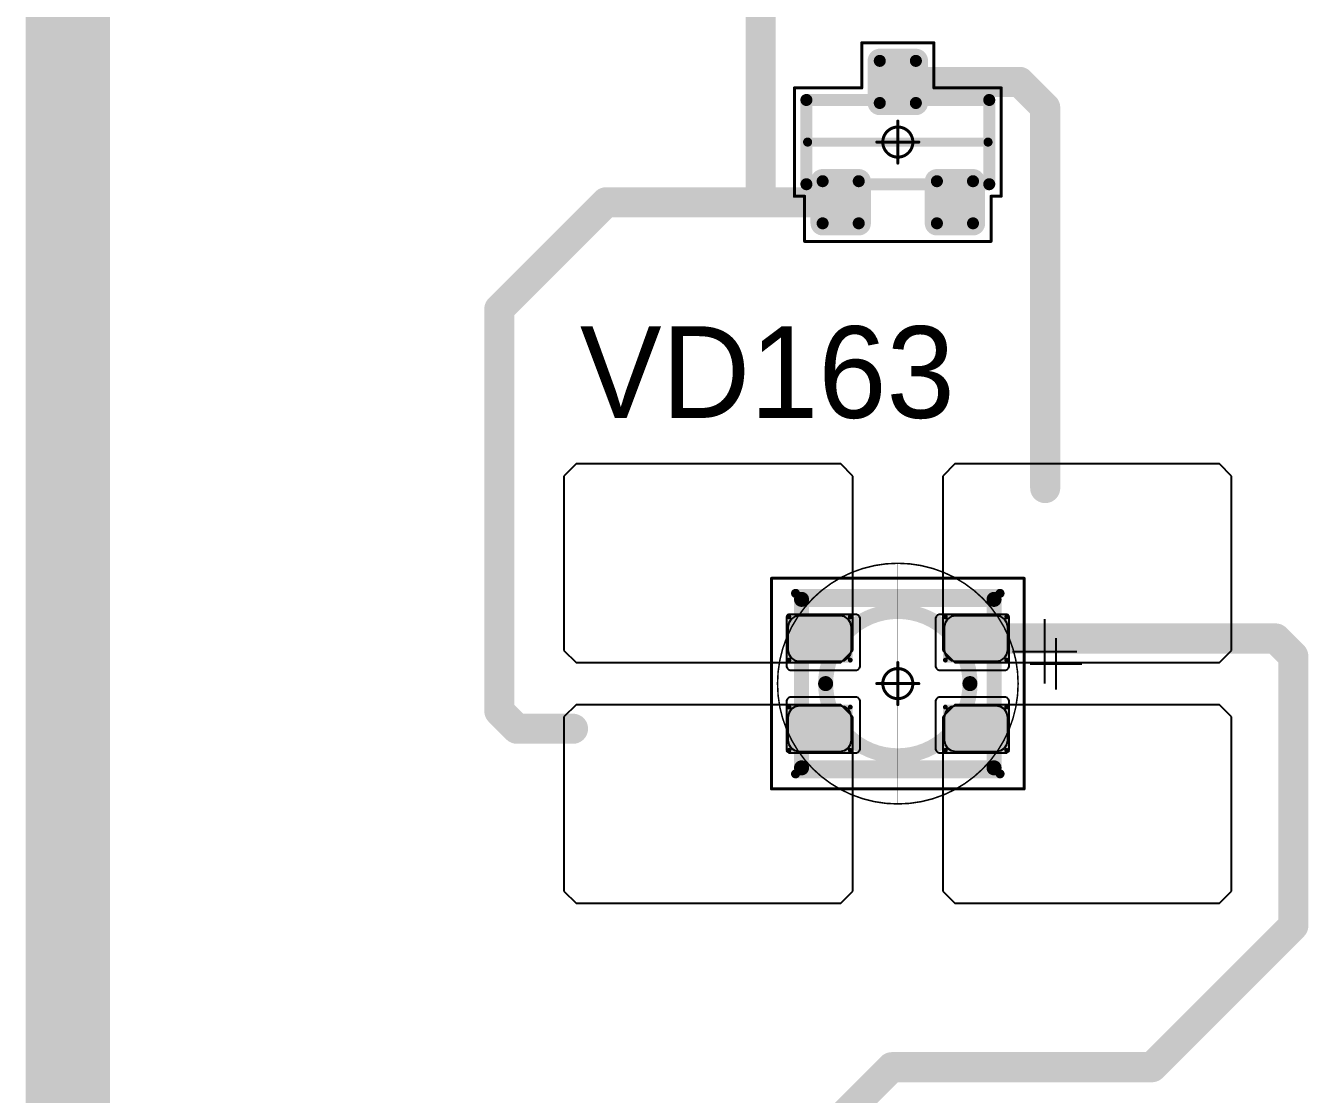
# Model space of a CAD drawing. Header units: millimetres. Extents: x 0 to 400, y 0 to 511.
# Drawn here: x 325.5 to 346.83, y 214.67 to 232.44 of the extents above; entities that cross this region are included whole.
import ezdxf

# ---------------------------------------------------------------- set-up
doc = ezdxf.new("R2010")
doc.units = ezdxf.units.MM
for name, color, linetype in [('Mechanical13', 56, 'Continuous'), ('Mechanical15', 56, 'Continuous'), ('Mechanical2', 216, 'Continuous'), ('TopLayer', 1, 'Continuous'), ('TopOverlay', 2, 'Continuous'), ('TopPaste', 8, 'Continuous'), ('TopSolder', 216, 'Continuous')]:
    doc.layers.add(name, color=color, linetype=linetype)

# ---------------------------------------------------------------- blocks, each defined once
blk = doc.blocks.new('SOT23_434')
at = {"layer": 'Mechanical13', "const_width": 0.2}
for points in [[(-0.7, 1.52), (0.7, 1.52)], [(-0.7, 1.52), (-0.7, -1.52)], [(0.7, 1.52), (0.7, -1.52)], [(-0.7, -1.52), (0.7, -1.52)]]:
    blk.add_lwpolyline(points, dxfattribs=at)
at = {"layer": 'Mechanical13', "const_width": 0.1}
for points in [[(-0.75, 1.52, 1), (-0.65, 1.52, 1)], [(-0.75, 1.52, 1), (-0.65, 1.52, 1)], [(0.65, 1.52, 1), (0.75, 1.52, 1)], [(0.65, 1.52, 1), (0.75, 1.52, 1)], [(-0.75, -1.52, 1), (-0.65, -1.52, 1)], [(-0.75, -1.52, 1), (-0.65, -1.52, 1)], [(0.65, -1.52, 1), (0.75, -1.52, 1)], [(0.65, -1.52, 1), (0.75, -1.52, 1)]]:
    blk.add_lwpolyline(points, format="xyb", close=True, dxfattribs=at)
at = {"layer": 'Mechanical15', "const_width": 0.05}
for points in [[(-0.9, 1.72), (-0.9, 1.55)], [(-0.9, 1.72), (0.9, 1.72)], [(0.9, 1.72), (0.9, 0.6)], [(-1.65, 1.55), (-1.65, -1.55)], [(-1.65, 1.55), (-0.9, 1.55)], [(0.9, 0.6), (1.65, 0.6)], [(1.65, 0.6), (1.65, -0.6)], [(0, 0.35), (0, -0.35)], [(-0.35, 0), (0.35, 0)], [(0.9, -0.6), (1.65, -0.6)], [(0.9, -0.6), (0.9, -1.72)], [(-1.65, -1.55), (-0.9, -1.55)], [(-0.9, -1.55), (-0.9, -1.72)], [(-0.9, -1.72), (0.9, -1.72)]]:
    blk.add_lwpolyline(points, dxfattribs=at)
at = {"layer": 'Mechanical15'}
for points, const_width in [([(-0.913, 1.72, 1), (-0.888, 1.72, 1)], 0.025), ([(-0.913, 1.72, 1), (-0.888, 1.72, 1)], 0.025), ([(0.888, 1.72, 1), (0.913, 1.72, 1)], 0.025), ([(0.888, 1.72, 1), (0.913, 1.72, 1)], 0.025), ([(-1.662, 1.55, 1), (-1.637, 1.55, 1)], 0.025), ([(-1.662, 1.55, 1), (-1.637, 1.55, 1)], 0.025), ([(-0.913, 1.55, 1), (-0.888, 1.55, 1)], 0.025), ([(-0.913, 1.55, 1), (-0.888, 1.55, 1)], 0.025), ([(0.888, 0.6, 1), (0.913, 0.6, 1)], 0.025), ([(0.888, 0.6, 1), (0.913, 0.6, 1)], 0.025), ([(1.637, 0.6, 1), (1.662, 0.6, 1)], 0.025), ([(1.637, 0.6, 1), (1.662, 0.6, 1)], 0.025), ([(0.25, 0, 1), (-0.25, 0, 1)], 0.05), ([(-0.012, 0.35, 1), (0.012, 0.35, 1)], 0.025), ([(-0.362, 0, 1), (-0.337, 0, 1)], 0.025), ([(-0.262, 0, 1), (-0.238, 0, 1)], 0.025), ([(0.238, 0, 1), (0.262, 0, 1)], 0.025), ([(0.337, 0, 1), (0.362, 0, 1)], 0.025), ([(-0.012, -0.35, 1), (0.012, -0.35, 1)], 0.025), ([(0.888, -0.6, 1), (0.913, -0.6, 1)], 0.025), ([(0.888, -0.6, 1), (0.913, -0.6, 1)], 0.025), ([(1.637, -0.6, 1), (1.662, -0.6, 1)], 0.025), ([(1.637, -0.6, 1), (1.662, -0.6, 1)], 0.025), ([(-1.662, -1.55, 1), (-1.637, -1.55, 1)], 0.025), ([(-1.662, -1.55, 1), (-1.637, -1.55, 1)], 0.025), ([(-0.913, -1.55, 1), (-0.888, -1.55, 1)], 0.025), ([(-0.913, -1.55, 1), (-0.888, -1.55, 1)], 0.025), ([(-0.913, -1.72, 1), (-0.888, -1.72, 1)], 0.025), ([(-0.913, -1.72, 1), (-0.888, -1.72, 1)], 0.025), ([(0.888, -1.72, 1), (0.913, -1.72, 1)], 0.025), ([(0.888, -1.72, 1), (0.913, -1.72, 1)], 0.025)]:
    blk.add_lwpolyline(points, format="xyb", close=True, dxfattribs=dict(at, const_width=const_width))
at = {"layer": 'TopLayer', "const_width": 0.1}
for points in [[(-1.4, 1.25, 1), (-1.3, 1.25, 1)], [(-0.7, 1.25, 1), (-0.6, 1.25, 1)], [(-1.4, 0.65, 1), (-1.3, 0.65, 1)], [(-0.7, 0.65, 1), (-0.6, 0.65, 1)], [(0.6, 0.3, 1), (0.7, 0.3, 1)], [(1.3, 0.3, 1), (1.4, 0.3, 1)], [(0.6, -0.3, 1), (0.7, -0.3, 1)], [(1.3, -0.3, 1), (1.4, -0.3, 1)], [(-1.4, -0.65, 1), (-1.3, -0.65, 1)], [(-0.7, -0.65, 1), (-0.6, -0.65, 1)], [(-1.4, -1.25, 1), (-1.3, -1.25, 1)], [(-0.7, -1.25, 1), (-0.6, -1.25, 1)]]:
    blk.add_lwpolyline(points, format="xyb", close=True, dxfattribs=at)
at = {"layer": 'TopLayer'}
for points in [[(-1.35, 1.35), (-1.35, 0.55), (-0.65, 1.35), (-0.65, 0.55)], [(-1.45, 1.25), (-1.45, 0.65), (-0.55, 1.25), (-0.55, 0.65)], [(0.55, 0.3), (0.55, -0.3), (1.45, 0.3), (1.45, -0.3)], [(0.65, 0.4), (0.65, -0.4), (1.35, 0.4), (1.35, -0.4)], [(-1.35, -0.55), (-1.35, -1.35), (-0.65, -0.55), (-0.65, -1.35)], [(-1.45, -0.65), (-1.45, -1.25), (-0.55, -0.65), (-0.55, -1.25)]]:
    blk.add_solid(points, dxfattribs=at)
at = {"layer": 'TopOverlay', "const_width": 0.15}
blk.add_lwpolyline([(0, 1.5), (0, -1.5)], dxfattribs=at)
at = {"layer": 'TopOverlay', "const_width": 0.075}
for points in [[(-0.038, 1.5, 1), (0.038, 1.5, 1)], [(-0.038, -1.5, 1), (0.038, -1.5, 1)]]:
    blk.add_lwpolyline(points, format="xyb", close=True, dxfattribs=at)
at = {"layer": 'TopPaste', "const_width": 0.075}
for points in [[(-1.387, 1.25, 1), (-1.313, 1.25, 1)], [(-0.687, 1.25, 1), (-0.613, 1.25, 1)], [(-1.387, 0.65, 1), (-1.313, 0.65, 1)], [(-0.687, 0.65, 1), (-0.613, 0.65, 1)], [(0.613, 0.3, 1), (0.687, 0.3, 1)], [(1.313, 0.3, 1), (1.387, 0.3, 1)], [(0.613, -0.3, 1), (0.687, -0.3, 1)], [(1.313, -0.3, 1), (1.387, -0.3, 1)], [(-1.387, -0.65, 1), (-1.313, -0.65, 1)], [(-0.687, -0.65, 1), (-0.613, -0.65, 1)], [(-1.387, -1.25, 1), (-1.313, -1.25, 1)], [(-0.687, -1.25, 1), (-0.613, -1.25, 1)]]:
    blk.add_lwpolyline(points, format="xyb", close=True, dxfattribs=at)
at = {"layer": 'TopPaste'}
for points in [[(-1.35, 1.325), (-1.35, 0.575), (-0.65, 1.325), (-0.65, 0.575)], [(-1.425, 1.25), (-1.425, 0.65), (-0.575, 1.25), (-0.575, 0.65)], [(0.575, 0.3), (0.575, -0.3), (1.425, 0.3), (1.425, -0.3)], [(0.65, 0.375), (0.65, -0.375), (1.35, 0.375), (1.35, -0.375)], [(-1.35, -0.575), (-1.35, -1.325), (-0.65, -0.575), (-0.65, -1.325)], [(-1.425, -0.65), (-1.425, -1.25), (-0.575, -0.65), (-0.575, -1.25)]]:
    blk.add_solid(points, dxfattribs=at)
at = {"layer": 'TopSolder', "const_width": 0.202}
for points in [[(-1.451, 1.25, 1), (-1.249, 1.25, 1)], [(-0.751, 1.25, 1), (-0.549, 1.25, 1)], [(-1.451, 0.65, 1), (-1.249, 0.65, 1)], [(-0.751, 0.65, 1), (-0.549, 0.65, 1)], [(0.549, 0.3, 1), (0.751, 0.3, 1)], [(1.249, 0.3, 1), (1.451, 0.3, 1)], [(0.549, -0.3, 1), (0.751, -0.3, 1)], [(1.249, -0.3, 1), (1.451, -0.3, 1)], [(-1.451, -0.65, 1), (-1.249, -0.65, 1)], [(-0.751, -0.65, 1), (-0.549, -0.65, 1)], [(-1.451, -1.25, 1), (-1.249, -1.25, 1)], [(-0.751, -1.25, 1), (-0.549, -1.25, 1)]]:
    blk.add_lwpolyline(points, format="xyb", close=True, dxfattribs=at)
at = {"layer": 'TopSolder'}
for points in [[(-1.35, 1.452), (-1.35, 0.448), (-0.65, 1.452), (-0.65, 0.448)], [(-1.552, 1.25), (-1.552, 0.65), (-0.448, 1.25), (-0.448, 0.65)], [(0.65, 0.502), (0.65, -0.502), (1.35, 0.502), (1.35, -0.502)], [(0.448, 0.3), (0.448, -0.3), (1.552, 0.3), (1.552, -0.3)], [(-1.35, -0.448), (-1.35, -1.452), (-0.65, -0.448), (-0.65, -1.452)], [(-1.552, -0.65), (-1.552, -1.25), (-0.448, -0.65), (-0.448, -1.25)]]:
    blk.add_solid(points, dxfattribs=at)
blk = doc.blocks.new('E65F_638')
at = {"layer": 'Mechanical13'}
for p, q in [((2.441, 1.071), (2.441, 0)), ((1.905, 0.536), (2.976, 0.536))]:
    blk.add_line(p, q, dxfattribs=at)
at = {"layer": 'Mechanical13', "const_width": 0.25}
for points in [[(-1.6, -1.4), (-1.6, 1.4)], [(-1.6, 1.4), (1.6, 1.4)], [(1.6, -1.4), (1.6, 1.4)], [(-1.6, -1.4), (1.6, -1.4)]]:
    blk.add_lwpolyline(points, dxfattribs=at)
at = {"layer": 'Mechanical13'}
for points, const_width in [([(-1.663, 1.4, 1), (-1.538, 1.4, 1)], 0.125), ([(-1.663, 1.4, 1), (-1.538, 1.4, 1)], 0.125), ([(1.537, 1.4, 1), (1.662, 1.4, 1)], 0.125), ([(1.537, 1.4, 1), (1.662, 1.4, 1)], 0.125), ([(1.2, 0, 1), (-1.2, 0, 1)], 0.25), ([(-1.263, 0, 1), (-1.138, 0, 1)], 0.125), ([(1.137, 0, 1), (1.262, 0, 1)], 0.125), ([(-1.663, -1.4, 1), (-1.538, -1.4, 1)], 0.125), ([(-1.663, -1.4, 1), (-1.538, -1.4, 1)], 0.125), ([(1.537, -1.4, 1), (1.662, -1.4, 1)], 0.125), ([(1.537, -1.4, 1), (1.662, -1.4, 1)], 0.125)]:
    blk.add_lwpolyline(points, format="xyb", close=True, dxfattribs=dict(at, const_width=const_width))
at = {"layer": 'Mechanical15', "const_width": 0.05}
for points in [[(-2.1, 1.75), (2.1, 1.75)], [(-2.1, -1.75), (-2.1, 1.75)], [(2.1, -1.75), (2.1, 1.75)], [(0, -0.35), (0, 0.35)], [(0, -0.35), (0, 0.35)], [(-0.35, 0), (0.35, 0)], [(-0.35, 0), (0.35, 0)], [(-2.1, -1.75), (2.1, -1.75)]]:
    blk.add_lwpolyline(points, dxfattribs=at)
at = {"layer": 'Mechanical15'}
for points, const_width in [([(-2.113, 1.75, 1), (-2.088, 1.75, 1)], 0.025), ([(-2.113, 1.75, 1), (-2.088, 1.75, 1)], 0.025), ([(2.087, 1.75, 1), (2.112, 1.75, 1)], 0.025), ([(2.087, 1.75, 1), (2.112, 1.75, 1)], 0.025), ([(0.25, 0, 1), (-0.25, 0, 1)], 0.05), ([(0.25, 0, 1), (-0.25, 0, 1)], 0.05), ([(-0.013, 0.35, 1), (0.012, 0.35, 1)], 0.025), ([(-0.013, 0.35, 1), (0.012, 0.35, 1)], 0.025), ([(-0.363, 0, 1), (-0.338, 0, 1)], 0.025), ([(-0.363, 0, 1), (-0.338, 0, 1)], 0.025), ([(-0.263, 0, 1), (-0.238, 0, 1)], 0.025), ([(-0.263, 0, 1), (-0.238, 0, 1)], 0.025), ([(0.237, 0, 1), (0.262, 0, 1)], 0.025), ([(0.237, 0, 1), (0.262, 0, 1)], 0.025), ([(0.337, 0, 1), (0.362, 0, 1)], 0.025), ([(0.337, 0, 1), (0.362, 0, 1)], 0.025), ([(-0.013, -0.35, 1), (0.012, -0.35, 1)], 0.025), ([(-0.013, -0.35, 1), (0.012, -0.35, 1)], 0.025), ([(-2.113, -1.75, 1), (-2.088, -1.75, 1)], 0.025), ([(-2.113, -1.75, 1), (-2.088, -1.75, 1)], 0.025), ([(2.087, -1.75, 1), (2.112, -1.75, 1)], 0.025), ([(2.087, -1.75, 1), (2.112, -1.75, 1)], 0.025)]:
    blk.add_lwpolyline(points, format="xyb", close=True, dxfattribs=dict(at, const_width=const_width))
at = {"layer": 'TopLayer'}
for p, q in [((-5.35, 3.65), (-5.55, 3.45)), ((-0.95, 3.65), (-5.35, 3.65)), ((-5.35, 3.65), (-5.35, 3.65)), ((-0.75, 3.45), (-0.95, 3.65)), ((0.95, 3.65), (0.75, 3.45)), ((5.35, 3.65), (0.95, 3.65)), ((0.95, 3.65), (0.95, 3.65)), ((5.55, 3.45), (5.35, 3.65)), ((-5.55, 3.45), (-5.55, 3.45)), ((-5.55, 3.45), (-5.55, 0.55)), ((-0.75, 0.55), (-0.75, 3.45)), ((0.75, 3.45), (0.75, 3.45)), ((0.75, 3.45), (0.75, 0.55)), ((5.55, 0.55), (5.55, 3.45)), ((-5.55, 0.55), (-5.35, 0.35)), ((-0.95, 0.35), (-0.75, 0.55)), ((0.75, 0.55), (0.95, 0.35)), ((5.35, 0.35), (5.55, 0.55)), ((-5.35, 0.35), (-0.95, 0.35)), ((0.95, 0.35), (5.35, 0.35)), ((-5.35, -0.35), (-5.55, -0.55)), ((-0.95, -0.35), (-5.35, -0.35)), ((-5.35, -0.35), (-5.35, -0.35)), ((-0.75, -0.55), (-0.95, -0.35)), ((0.95, -0.35), (0.75, -0.55)), ((5.35, -0.35), (0.95, -0.35)), ((0.95, -0.35), (0.95, -0.35)), ((5.55, -0.55), (5.35, -0.35)), ((-5.55, -0.55), (-5.55, -0.55)), ((-5.55, -0.55), (-5.55, -3.45)), ((-0.75, -3.45), (-0.75, -0.55)), ((0.75, -0.55), (0.75, -0.55)), ((0.75, -0.55), (0.75, -3.45)), ((5.55, -3.45), (5.55, -0.55)), ((-5.55, -3.45), (-5.35, -3.65)), ((-0.95, -3.65), (-0.75, -3.45)), ((0.75, -3.45), (0.95, -3.65)), ((5.35, -3.65), (5.55, -3.45)), ((-5.35, -3.65), (-0.95, -3.65)), ((0.95, -3.65), (5.35, -3.65))]:
    blk.add_line(p, q, dxfattribs=at)
at = {"layer": 'TopLayer', "const_width": 0.04}
for points in [[(-1.83, 1.11, 1), (-1.79, 1.11, 1)], [(-0.81, 1.11, 1), (-0.77, 1.11, 1)], [(0.77, 1.11, 1), (0.81, 1.11, 1)], [(1.79, 1.11, 1), (1.83, 1.11, 1)], [(-1.83, 0.39, 1), (-1.79, 0.39, 1)], [(-0.81, 0.39, 1), (-0.77, 0.39, 1)], [(0.77, 0.39, 1), (0.81, 0.39, 1)], [(1.79, 0.39, 1), (1.83, 0.39, 1)], [(-1.83, -0.39, 1), (-1.79, -0.39, 1)], [(-0.81, -0.39, 1), (-0.77, -0.39, 1)], [(0.77, -0.39, 1), (0.81, -0.39, 1)], [(1.79, -0.39, 1), (1.83, -0.39, 1)], [(-1.83, -1.11, 1), (-1.79, -1.11, 1)], [(-0.81, -1.11, 1), (-0.77, -1.11, 1)], [(0.77, -1.11, 1), (0.81, -1.11, 1)], [(1.79, -1.11, 1), (1.83, -1.11, 1)]]:
    blk.add_lwpolyline(points, format="xyb", close=True, dxfattribs=at)
at = {"layer": 'TopLayer'}
for points in [[(-1.85, 1.11), (-1.85, 0.39), (-0.75, 1.11), (-0.75, 0.39)], [(-1.81, 1.15), (-1.81, 0.35), (-0.79, 1.15), (-0.79, 0.35)], [(0.75, 1.11), (0.75, 0.39), (1.85, 1.11), (1.85, 0.39)], [(0.79, 1.15), (0.79, 0.35), (1.81, 1.15), (1.81, 0.35)], [(-1.85, -0.39), (-1.85, -1.11), (-0.75, -0.39), (-0.75, -1.11)], [(-1.81, -0.35), (-1.81, -1.15), (-0.79, -0.35), (-0.79, -1.15)], [(0.75, -0.39), (0.75, -1.11), (1.85, -0.39), (1.85, -1.11)], [(0.79, -0.35), (0.79, -1.15), (1.81, -0.35), (1.81, -1.15)]]:
    blk.add_solid(points, dxfattribs=at)
at = {"layer": 'TopOverlay'}
for p, q in [((2.628, 0.757), (2.628, -0.1)), ((2.2, 0.328), (3.057, 0.328))]:
    blk.add_line(p, q, dxfattribs=at)
at = {"layer": 'TopOverlay', "const_width": 0.15}
for points in [[(-1.7, 1.5), (1.7, 1.5)], [(-1.7, -1.5), (1.7, -1.5)]]:
    blk.add_lwpolyline(points, dxfattribs=at)
at = {"layer": 'TopOverlay', "const_width": 0.075}
for points in [[(-1.738, 1.5, 1), (-1.663, 1.5, 1)], [(1.662, 1.5, 1), (1.737, 1.5, 1)], [(-1.738, -1.5, 1), (-1.663, -1.5, 1)], [(1.662, -1.5, 1), (1.737, -1.5, 1)]]:
    blk.add_lwpolyline(points, format="xyb", close=True, dxfattribs=at)
at = {"layer": 'TopPaste'}
for p, q in [((-1.773, 1.073), (-1.814, 1.011)), ((-1.711, 1.114), (-1.773, 1.073)), ((-1.638, 1.129), (-1.711, 1.114)), ((-0.963, 1.129), (-1.638, 1.129)), ((-0.889, 1.114), (-0.963, 1.129)), ((-0.827, 1.073), (-0.889, 1.114)), ((-0.786, 1.011), (-0.827, 1.073)), ((0.827, 1.073), (0.786, 1.011)), ((0.889, 1.114), (0.827, 1.073)), ((0.962, 1.129), (0.889, 1.114)), ((1.637, 1.129), (0.962, 1.129)), ((1.711, 1.114), (1.637, 1.129)), ((1.773, 1.073), (1.711, 1.114)), ((1.814, 1.011), (1.773, 1.073)), ((-1.814, 1.011), (-1.829, 0.938)), ((-1.829, 0.938), (-1.829, 0.563)), ((-0.771, 0.938), (-0.786, 1.011)), ((-0.771, 0.563), (-0.771, 0.938)), ((0.786, 1.011), (0.771, 0.938)), ((0.771, 0.938), (0.771, 0.563)), ((1.829, 0.938), (1.814, 1.011)), ((1.829, 0.563), (1.829, 0.938)), ((-1.829, 0.563), (-1.814, 0.489)), ((-1.814, 0.489), (-1.773, 0.427)), ((-1.773, 0.427), (-1.711, 0.386)), ((-0.889, 0.386), (-0.827, 0.427)), ((-0.827, 0.427), (-0.786, 0.489)), ((-0.786, 0.489), (-0.771, 0.563)), ((0.771, 0.563), (0.786, 0.489)), ((0.786, 0.489), (0.827, 0.427)), ((0.827, 0.427), (0.889, 0.386)), ((1.711, 0.386), (1.773, 0.427)), ((1.773, 0.427), (1.814, 0.489)), ((1.814, 0.489), (1.829, 0.563)), ((-1.711, 0.386), (-1.638, 0.371)), ((-1.638, 0.371), (-0.963, 0.371)), ((-0.963, 0.371), (-0.889, 0.386)), ((0.889, 0.386), (0.962, 0.371)), ((0.962, 0.371), (1.637, 0.371)), ((1.637, 0.371), (1.711, 0.386)), ((-1.711, -0.386), (-1.773, -0.427)), ((-1.638, -0.371), (-1.711, -0.386)), ((-0.963, -0.371), (-1.638, -0.371)), ((-0.889, -0.386), (-0.963, -0.371)), ((-0.827, -0.427), (-0.889, -0.386)), ((0.889, -0.386), (0.827, -0.427)), ((0.962, -0.371), (0.889, -0.386)), ((1.637, -0.371), (0.962, -0.371)), ((1.711, -0.386), (1.637, -0.371)), ((1.773, -0.427), (1.711, -0.386)), ((-1.814, -0.489), (-1.829, -0.563)), ((-1.829, -0.563), (-1.829, -0.938)), ((-1.773, -0.427), (-1.814, -0.489)), ((-0.786, -0.489), (-0.827, -0.427)), ((-0.771, -0.563), (-0.786, -0.489)), ((-0.771, -0.938), (-0.771, -0.563)), ((0.786, -0.489), (0.771, -0.563)), ((0.771, -0.563), (0.771, -0.938)), ((0.827, -0.427), (0.786, -0.489)), ((1.814, -0.489), (1.773, -0.427)), ((1.829, -0.563), (1.814, -0.489)), ((1.829, -0.938), (1.829, -0.563)), ((-1.829, -0.938), (-1.814, -1.011)), ((-1.814, -1.011), (-1.773, -1.073)), ((-0.827, -1.073), (-0.786, -1.011)), ((-0.786, -1.011), (-0.771, -0.938)), ((0.771, -0.938), (0.786, -1.011)), ((0.786, -1.011), (0.827, -1.073)), ((1.773, -1.073), (1.814, -1.011)), ((1.814, -1.011), (1.829, -0.938)), ((-1.773, -1.073), (-1.711, -1.114)), ((-1.711, -1.114), (-1.638, -1.129)), ((-1.638, -1.129), (-0.963, -1.129)), ((-0.963, -1.129), (-0.889, -1.114)), ((-0.889, -1.114), (-0.827, -1.073)), ((0.827, -1.073), (0.889, -1.114)), ((0.889, -1.114), (0.962, -1.129)), ((0.962, -1.129), (1.637, -1.129)), ((1.637, -1.129), (1.711, -1.114)), ((1.711, -1.114), (1.773, -1.073))]:
    blk.add_line(p, q, dxfattribs=at)
at = {"layer": 'TopSolder'}
for p, q in [((-1.842, 1.129), (-1.85, 1.111)), ((-1.85, 1.111), (-1.85, 1.101)), ((-1.85, 1.101), (-1.85, 1.101)), ((-1.85, 1.101), (-1.85, 0.301)), ((-1.828, 1.143), (-1.842, 1.129)), ((-1.81, 1.151), (-1.828, 1.143)), ((-1.8, 1.151), (-1.81, 1.151)), ((-0.7, 1.151), (-1.8, 1.151)), ((-0.685, 1.151), (-0.7, 1.151)), ((-0.7, 1.151), (-0.7, 1.151)), ((-0.658, 1.139), (-0.685, 1.151)), ((-0.636, 1.118), (-0.658, 1.139)), ((-0.625, 1.09), (-0.636, 1.118)), ((-0.625, 1.076), (-0.625, 1.09)), ((-0.625, 0.301), (-0.625, 1.076)), ((0.636, 1.118), (0.625, 1.09)), ((0.625, 1.09), (0.625, 1.076)), ((0.625, 1.076), (0.625, 1.076)), ((0.625, 1.076), (0.625, 0.301)), ((0.657, 1.139), (0.636, 1.118)), ((0.685, 1.151), (0.657, 1.139)), ((0.7, 1.151), (0.685, 1.151)), ((1.8, 1.151), (0.7, 1.151)), ((1.81, 1.151), (1.8, 1.151)), ((1.8, 1.151), (1.8, 1.151)), ((1.828, 1.143), (1.81, 1.151)), ((1.842, 1.129), (1.828, 1.143)), ((1.85, 1.111), (1.842, 1.129)), ((1.85, 1.101), (1.85, 1.111)), ((1.85, 0.301), (1.85, 1.101)), ((-1.85, 0.301), (-1.85, 0.286)), ((-1.85, 0.286), (-1.839, 0.258)), ((-1.839, 0.258), (-1.818, 0.237)), ((-1.818, 0.237), (-1.79, 0.226)), ((-1.79, 0.226), (-1.775, 0.226)), ((-1.775, 0.226), (-1.775, 0.226)), ((-1.775, 0.226), (-0.7, 0.226)), ((-0.7, 0.226), (-0.685, 0.226)), ((-0.685, 0.226), (-0.658, 0.237)), ((-0.658, 0.237), (-0.636, 0.258)), ((-0.636, 0.258), (-0.625, 0.286)), ((-0.625, 0.286), (-0.625, 0.301)), ((-0.625, 0.301), (-0.625, 0.301)), ((0.625, 0.301), (0.625, 0.286)), ((0.625, 0.286), (0.636, 0.258)), ((0.636, 0.258), (0.657, 0.237)), ((0.657, 0.237), (0.685, 0.226)), ((0.685, 0.226), (0.7, 0.226)), ((0.7, 0.226), (0.7, 0.226)), ((0.7, 0.226), (1.775, 0.226)), ((1.775, 0.226), (1.79, 0.226)), ((1.79, 0.226), (1.817, 0.237)), ((1.817, 0.237), (1.839, 0.258)), ((1.839, 0.258), (1.85, 0.286)), ((1.85, 0.286), (1.85, 0.301)), ((1.85, 0.301), (1.85, 0.301)), ((-1.839, -0.257), (-1.85, -0.285)), ((-1.85, -0.285), (-1.85, -0.299)), ((-1.85, -0.299), (-1.85, -0.299)), ((-1.85, -0.299), (-1.85, -1.099)), ((-1.818, -0.236), (-1.839, -0.257)), ((-1.79, -0.224), (-1.818, -0.236)), ((-1.775, -0.224), (-1.79, -0.224)), ((-0.7, -0.224), (-1.775, -0.224)), ((-0.685, -0.224), (-0.7, -0.224)), ((-0.7, -0.224), (-0.7, -0.224)), ((-0.658, -0.236), (-0.685, -0.224)), ((-0.636, -0.257), (-0.658, -0.236)), ((-0.625, -0.285), (-0.636, -0.257)), ((-0.625, -0.299), (-0.625, -0.285)), ((-0.625, -1.074), (-0.625, -0.299)), ((0.636, -0.257), (0.625, -0.285)), ((0.625, -0.285), (0.625, -0.299)), ((0.625, -0.299), (0.625, -0.299)), ((0.625, -0.299), (0.625, -1.074)), ((0.657, -0.236), (0.636, -0.257)), ((0.685, -0.224), (0.657, -0.236)), ((0.7, -0.224), (0.685, -0.224)), ((1.775, -0.224), (0.7, -0.224)), ((1.79, -0.224), (1.775, -0.224)), ((1.775, -0.224), (1.775, -0.224)), ((1.817, -0.236), (1.79, -0.224)), ((1.839, -0.257), (1.817, -0.236)), ((1.85, -0.285), (1.839, -0.257)), ((1.85, -0.299), (1.85, -0.285)), ((1.85, -1.099), (1.85, -0.299)), ((-1.85, -1.099), (-1.85, -1.109)), ((-1.85, -1.109), (-1.842, -1.128)), ((-1.842, -1.128), (-1.828, -1.142)), ((-1.828, -1.142), (-1.81, -1.149)), ((-1.81, -1.149), (-1.8, -1.149)), ((-1.8, -1.149), (-0.7, -1.149)), ((-1.8, -1.149), (-1.8, -1.149)), ((-0.7, -1.149), (-0.685, -1.149)), ((-0.685, -1.149), (-0.658, -1.138)), ((-0.658, -1.138), (-0.636, -1.117)), ((-0.636, -1.117), (-0.625, -1.089)), ((-0.625, -1.089), (-0.625, -1.074)), ((-0.625, -1.074), (-0.625, -1.074)), ((0.625, -1.074), (0.625, -1.089)), ((0.625, -1.089), (0.636, -1.117)), ((0.636, -1.117), (0.657, -1.138)), ((0.657, -1.138), (0.685, -1.149)), ((0.685, -1.149), (0.7, -1.149)), ((0.7, -1.149), (1.8, -1.149)), ((0.7, -1.149), (0.7, -1.149)), ((1.8, -1.149), (1.81, -1.149)), ((1.81, -1.149), (1.828, -1.142)), ((1.828, -1.142), (1.842, -1.128)), ((1.842, -1.128), (1.85, -1.109)), ((1.85, -1.109), (1.85, -1.099)), ((1.85, -1.099), (1.85, -1.099))]:
    blk.add_line(p, q, dxfattribs=at)

msp = doc.modelspace()

# ---------------------------------------------------------------- linework, layer by layer
at = {"layer": 'Mechanical2'}
for points, const_width in [([(342, 221.5, 1), (338, 221.5, 1)], 0.0254), ([(340, 223.5, 1), (340, 223.5, 1)], 0.0005), ([(337.994, 221.5, 1), (338.006, 221.5, 1)], 0.0127), ([(338, 221.5, 1), (338, 221.5, 1)], 0.0005), ([(341.994, 221.5, 1), (342.006, 221.5, 1)], 0.0127), ([(342, 221.5, 1), (342, 221.5, 1)], 0.0005), ([(340, 219.5, 1), (340, 219.5, 1)], 0.0005)]:
    msp.add_lwpolyline(points, format="xyb", close=True, dxfattribs=dict(at, const_width=const_width))
at = {"layer": 'Mechanical2', "const_width": 0.001}
for points in [[(340, 219.5), (340, 223.5)], [(338, 221.5), (342, 221.5)]]:
    msp.add_lwpolyline(points, dxfattribs=at)
at = {"layer": 'TopLayer'}
for points, const_width in [([(326.2, 192.2), (326.2, 251.05)], 1.4), ([(337.72, 229.5), (337.72, 232.945)], 0.5), ([(340, 231.5), (342.025, 231.5)], 0.5), ([(342.025, 231.5), (342.45, 231.075)], 0.5), ([(342.45, 224.75), (342.45, 231.075)], 0.5), ([(333.375, 227.725), (335.15, 229.5)], 0.5), ([(335.15, 229.5), (339.05, 229.5)], 0.5), ([(333.375, 221.043), (333.375, 227.725)], 0.5), ([(341.3, 222.25), (346.282, 222.25)], 0.5), ([(346.282, 222.25), (346.575, 221.957)], 0.5), ([(346.575, 217.475), (346.575, 221.957)], 0.5), ([(333.375, 221.043), (333.668, 220.75)], 0.5), ([(333.668, 220.75), (334.6, 220.75)], 0.5), ([(344.225, 215.125), (346.575, 217.475)], 0.5), ([(337.72, 212.945), (339.9, 215.125)], 0.5), ([(339.9, 215.125), (344.225, 215.125)], 0.5)]:
    msp.add_lwpolyline(points, dxfattribs=dict(at, const_width=const_width))
at = {"layer": 'TopLayer', "const_width": 0.25}
for points in [[(339.875, 231.5, 1), (340.125, 231.5, 1)], [(341.9, 231.5, 1), (342.15, 231.5, 1)], [(341.9, 231.5, 1), (342.15, 231.5, 1)], [(342.325, 231.075, 1), (342.575, 231.075, 1)], [(342.325, 231.075, 1), (342.575, 231.075, 1)], [(335.025, 229.5, 1), (335.275, 229.5, 1)], [(335.025, 229.5, 1), (335.275, 229.5, 1)], [(337.595, 229.5, 1), (337.845, 229.5, 1)], [(338.925, 229.5, 1), (339.175, 229.5, 1)], [(333.25, 227.725, 1), (333.5, 227.725, 1)], [(333.25, 227.725, 1), (333.5, 227.725, 1)], [(342.325, 224.75, 1), (342.575, 224.75, 1)], [(341.175, 222.25, 1), (341.425, 222.25, 1)], [(346.157, 222.25, 1), (346.407, 222.25, 1)], [(346.157, 222.25, 1), (346.407, 222.25, 1)], [(346.45, 221.957, 1), (346.7, 221.957, 1)], [(346.45, 221.957, 1), (346.7, 221.957, 1)], [(333.25, 221.043, 1), (333.5, 221.043, 1)], [(333.25, 221.043, 1), (333.5, 221.043, 1)], [(333.543, 220.75, 1), (333.793, 220.75, 1)], [(333.543, 220.75, 1), (333.793, 220.75, 1)], [(334.475, 220.75, 1), (334.725, 220.75, 1)], [(346.45, 217.475, 1), (346.7, 217.475, 1)], [(346.45, 217.475, 1), (346.7, 217.475, 1)], [(339.775, 215.125, 1), (340.025, 215.125, 1)], [(339.775, 215.125, 1), (340.025, 215.125, 1)], [(344.1, 215.125, 1), (344.35, 215.125, 1)], [(344.1, 215.125, 1), (344.35, 215.125, 1)]]:
    msp.add_lwpolyline(points, format="xyb", close=True, dxfattribs=at)

# ---------------------------------------------------------------- block references
for name, p, rotation in [('SOT23_434', (340, 230.5), 90), ('E65F_638', (340, 221.5), 360)]:
    msp.add_blockref(name, p, dxfattribs=dict(rotation=rotation))

# ---------------------------------------------------------------- texts
at = {"layer": 'TopOverlay'}
msp.add_text('VD163', height=1.524, dxfattribs=at).set_placement((334.714, 225.916))

doc.saveas('drawing.dxf')
